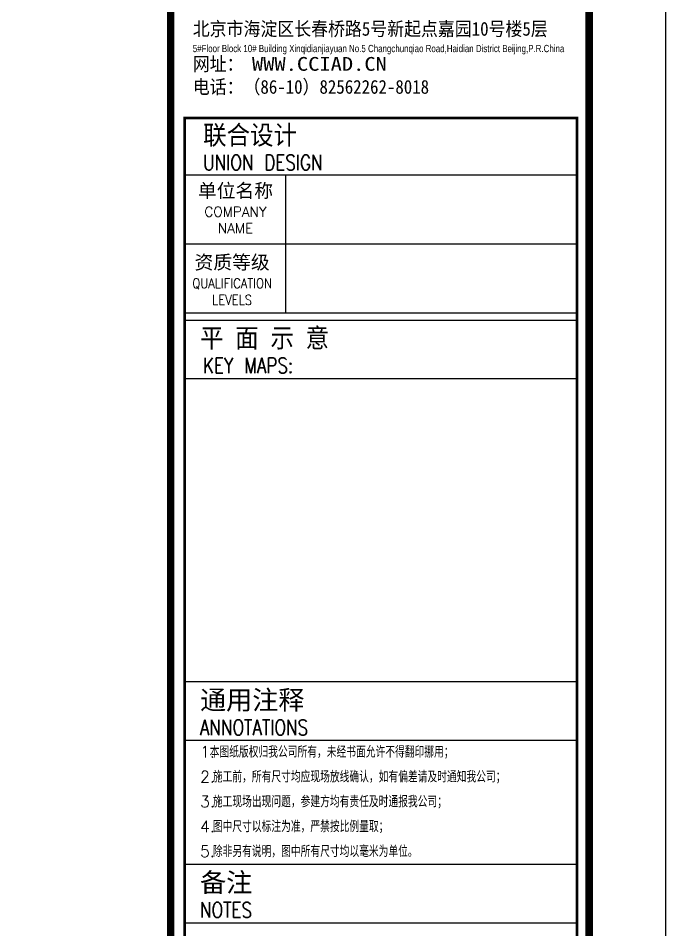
# Model space of a CAD drawing. Extents: x 815029915 to 815825525, y 579155098 to 579748855.
# Drawn here: x 815539314 to 815547777, y 579192148 to 579204063 of the extents above; entities that cross this region are included whole.
import ezdxf

# ---------------------------------------------------------------- set-up
doc = ezdxf.new("R2010")
doc.units = 0
doc.header["$LTSCALE"] = 100
doc.header["$MEASUREMENT"] = 0
doc.layers.add('TK', color=7, linetype='Continuous')
doc.layers.add('zm', color=1, linetype='Continuous')
doc.styles.add('CCIAD-图框(地址栏)', font='txt')
doc.styles.add('CCIAD-图框(标题项)', font='')
doc.styles.add('CCIAD-图框(版权说明)', font='txt.shx', dxfattribs={"width": 0.7, "bigfont": 'gbcbig.shx'})
doc.styles.add('基本字体', font='simplex.shx', dxfattribs={"height": 180, "bigfont": 'hztxt.shx'})
doc.styles.get('CCIAD-图框(标题项)').set_extended_font_data('SimHei')

# ---------------------------------------------------------------- blocks, each defined once
blk = doc.blocks.new('CCIAD-TK-A2-图签')
at = {"layer": 'TK'}
for p, q in [((582.39, 328.33), (531.12, 328.33)), ((544.29, 328.33), (544.29, 310.33)), ((582.39, 319.33), (531.12, 319.33)), ((582.39, 310.33), (531.12, 310.33)), ((582.39, 262.13), (531.12, 262.13))]:
    blk.add_line(p, q, dxfattribs=at)
at = {"layer": 'TK', "const_width": 1}
blk.add_lwpolyline([(529.29, 10.46), (529.29, 410)], dxfattribs=at)
at = {"layer": 'TK'}
for points in [[(529.29, 10.46), (584, 10.46), (584, 410)], [(531.12, 335.84), (582.39, 335.84)], [(531.12, 309.4), (582.39, 309.4)], [(531.12, 301.76), (582.39, 301.76)], [(531.12, 254.49), (582.39, 254.49)], [(531.12, 238.28), (582.39, 238.28)], [(531.12, 230.63), (582.39, 230.63)]]:
    blk.add_lwpolyline(points, dxfattribs=at)
at = {"layer": 'TK', "const_width": 0.347}
blk.add_lwpolyline([(531.12, 335.84), (582.39, 335.84), (582.39, 189.94), (531.12, 189.94)], close=True, dxfattribs=at)
at = {"layer": 'TK'}
for s, height, style, width, p in [('联合设计', 2.5, 'CCIAD-图框(标题项)', 0.9, (533.53, 332.35)), ('UNION DESIGN', 2, 'CCIAD-图框(版权说明)', 0.8, (533.53, 329)), ('平 面 示 意', 2.5, 'CCIAD-图框(标题项)', 0.9, (533.13, 305.83)), ('KEY MAPS:', 2, 'CCIAD-图框(版权说明)', 0.8, (533.52, 302.48)), ('ANNOTATIONS', 2, 'CCIAD-图框(版权说明)', 0.8, (533.13, 255.16)), ('NOTES', 2, 'CCIAD-图框(版权说明)', 0.8, (533.13, 231.3))]:
    blk.add_text(s, height=height, dxfattribs=dict(at, style=style, width=width)).set_placement(p)
for s, height, style, p in [('通用注释', 2.5, 'CCIAD-图框(标题项)', (533.13, 258.5)), ('本图纸版权归我公司所有，未经书面允许不得翻印挪用；', 1.5, 'CCIAD-图框(版权说明)', (534.39, 252.22)), ('1.', 1.5, 'CCIAD-图框(版权说明)', (533.13, 252.22)), ('2.', 1.5, 'CCIAD-图框(版权说明)', (533.13, 248.97)), ('施工前，所有尺寸均应现场放线确认，如有偏差请及时通知我公司；', 1.5, 'CCIAD-图框(版权说明)', (534.8, 248.97)), ('3.', 1.5, 'CCIAD-图框(版权说明)', (533.13, 245.72)), ('施工现场出现问题，参建方均有责任及时通报我公司；', 1.5, 'CCIAD-图框(版权说明)', (534.8, 245.72)), ('4.', 1.5, 'CCIAD-图框(版权说明)', (533.13, 242.47)), ('图中尺寸以标注为准，严禁按比例量取；', 1.5, 'CCIAD-图框(版权说明)', (534.8, 242.47)), ('5.', 1.5, 'CCIAD-图框(版权说明)', (533.13, 239.22)), ('除非另有说明，图中所有尺寸均以毫米为单位。', 1.5, 'CCIAD-图框(版权说明)', (534.8, 239.22)), ('备注', 2.5, 'CCIAD-图框(标题项)', (533.13, 234.65))]:
    blk.add_text(s, height=height, dxfattribs=dict(at, style=style)).set_placement(p)
at = {"layer": 'TK', "lineweight": 20, "insert": (532.18, 348.38), "char_height": 1.8, "width": 174.9973, "attachment_point": 1, "style": 'CCIAD-图框(地址栏)'}
blk.add_mtext('{\\fSimHei|b0|i0|c134|p2;\\W0.9;北京市海淀区长春桥路5号新起点嘉园10号楼5层\\P\\fArial|b0|i0|c0|p34;\\H0.52778x;\\W0.78;5#Floor Block 10# Building Xinqidianjiayuan No.5 Changchunqiao Road,Haidian District Beijing,P.R.China\\H1.0526x;\\P\\fSimHei|b0|i0|c134|p2;\\H1.8x;\\W0.9;网址： \\W1.2;WWW.CCIAD.CN\\P\\W0.9;电话：（86-10）82562262-8018}', dxfattribs=at)
at = {"layer": 'TK', "char_height": 1.8, "width": 11.6, "attachment_point": 5, "style": '基本字体'}
for s, insert in [('{\\fSimHei|b0|i0|c134|p2;单位名称\\Fsimplex,hztxt|c134;\\H0.72222x;COMPANY NAME}', (537.76, 323.99)), ('{\\fSimHei|b0|i0|c134|p49;资质等级\\P\\Fsimplex,hztxt|c134;\\H0.7222x;\\W0.85;QUALIFICATION \\PLEVELS}', (537.32, 314.63))]:
    blk.add_mtext(s, dxfattribs=dict(at, insert=insert))
blk = doc.blocks.new('l')
at = {"layer": 'TK'}
blk.add_lwpolyline([(815463677, 579451444), (815463677, 579409444), (815547777, 579409444), (815547777, 579451444)], close=True, dxfattribs=at)

msp = doc.modelspace()

# ---------------------------------------------------------------- linework, layer by layer
at = {"layer": 'TK'}
msp.add_lwpolyline([(815463677.3, 579211176.3), (815463677.3, 579169176.3), (815547777.3, 579169176.3), (815547777.3, 579211176.3)], close=True, dxfattribs=at)
at = {"layer": 'TK', "const_width": 100}
msp.add_lwpolyline([(815466177.3, 579170222), (815466177.3, 579210176.3), (815546777.3, 579210176.3), (815546777.3, 579170222)], close=True, dxfattribs=at)

# ---------------------------------------------------------------- block references
at = {"layer": 'TK', "xscale": 100, "yscale": 100, "zscale": 100}
msp.add_blockref('CCIAD-TK-A2-图签', (815488377.3, 579169176.3), dxfattribs=at)
at = {"layer": 'zm', "color": 1}
msp.add_blockref('l', (0, -240268.2), dxfattribs=at)

doc.saveas('drawing.dxf')
